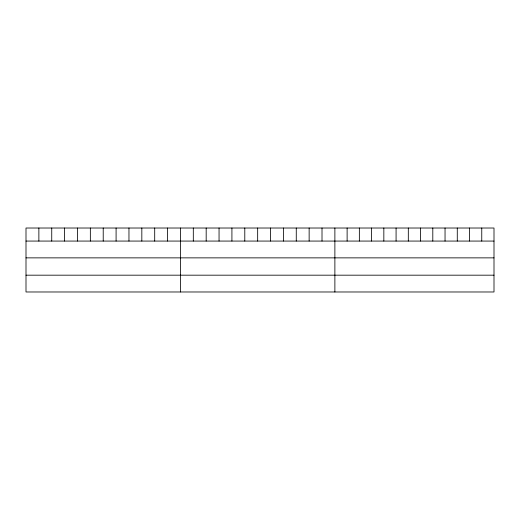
<?xml version="1.0" encoding="UTF-8"?>
<svg xmlns="http://www.w3.org/2000/svg" width="520" height="520" viewBox="0 0 520 520"><rect width="100%" height="100%" fill="white"/><g stroke="black" fill="none" stroke-linecap="round" stroke-linejoin="round"><path stroke-width="0.78" d="M494 241.066L494 291.98L26 291.98L26 228.02L494 228.02L494 241.066L26 241.066M26 257.868L494 257.868M26 275.178L494 275.178M481.76 228.02L481.76 241.066M469.521 228.02L469.521 241.066M457.281 228.02L457.281 241.066M445.042 228.02L445.042 241.066M432.803 228.02L432.803 241.066M420.563 228.02L420.563 241.066M408.317 228.02L408.317 241.066M396.078 228.02L396.078 241.066M383.838 228.02L383.838 241.066M371.599 228.02L371.599 241.066M359.359 228.02L359.359 241.066M347.12 228.02L347.12 241.066M334.88 228.02L334.88 291.98M322.01 228.02L322.01 241.066M309.14 228.02L309.14 241.066M296.27 228.02L296.27 241.066M283.4 228.02L283.4 241.066M270.53 228.02L270.53 241.066M257.66 228.02L257.66 241.066M244.79 228.02L244.79 241.066M231.92 228.02L231.92 241.066M219.05 228.02L219.05 241.066M206.18 228.02L206.18 241.066M193.31 228.02L193.31 241.066M180.44 228.02L180.44 291.98M167.57 228.02L167.57 241.066M154.7 228.02L154.7 241.066M141.83 228.02L141.83 241.066M128.96 228.02L128.96 241.066M116.09 228.02L116.09 241.066M103.22 228.02L103.22 241.066M90.35 228.02L90.35 241.066M77.48 228.02L77.48 241.066M64.61 228.02L64.61 241.066M51.74 228.02L51.74 241.066M38.87 228.02L38.87 241.066"/></g></svg>
